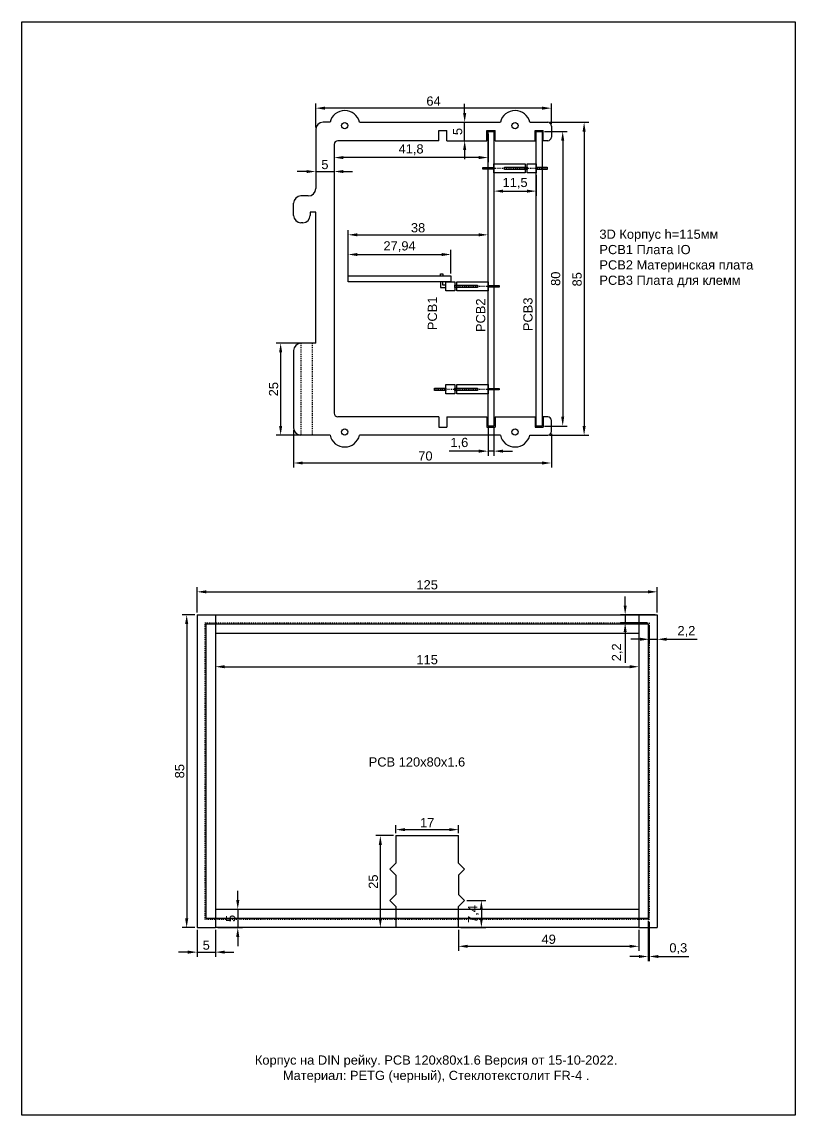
# Model space of a CAD drawing. Header units: millimetres. Extents: x 0 to 1250, y 0 to 297.
# Drawn here: x 0 to 210, y 0 to 297 of the extents above; entities that cross this region are included whole.
import ezdxf

# ---------------------------------------------------------------- set-up
doc = ezdxf.new("R2010")
doc.units = ezdxf.units.MM
doc.linetypes.add('HIDDEN', pattern=[0.5, 0.25, -0.25])
doc.styles.get("Standard").update_dxf_attribs({"font": 'arial.ttf'})
doc.dimstyles.new('ISO-25', dxfattribs={"dimtxt": 2.5, "dimasz": 2.5, "dimexe": 1.25, "dimexo": 0.625, "dimtad": 1, "dimtxsty": 'Standard', "dimcen": 2.5, "dimadec": 0, "dimazin": 0, "dimtfac": 1, "dimtmove": 0, "dimatfit": 3, "dimfxl": 1, "dimarcsym": 0})

# ---------------------------------------------------------------- blocks, each defined once
blk = doc.blocks.new('*D1')
at = {"color": 0, "lineweight": -2, "transparency": 16777216}
for p, q in [((88.6, 228.63), (88.6, 235.05)), ((116.54, 228.63), (116.54, 235.05)), ((91.1, 233.8), (114.04, 233.8))]:
    blk.add_line(p, q, dxfattribs=at)
at = {"color": 0, "transparency": 16777216}
for points in [[(91.1, 234.21), (91.1, 233.38), (88.6, 233.8)], [(114.04, 234.21), (114.04, 233.38), (116.54, 233.8)]]:
    blk.add_solid(points, dxfattribs=at)
at = {"layer": 'Defpoints', "color": 0, "transparency": 16777216}
for p in [(116.54, 233.8), (88.6, 228.01), (116.54, 228.01)]:
    blk.add_point(p, dxfattribs=at)
at = {"color": 0, "transparency": 16777216, "insert": (102.57, 235.92), "char_height": 2.5, "attachment_point": 5}
blk.add_mtext('27,94', dxfattribs=at)
blk = doc.blocks.new('*D2')
at = {"color": 0, "lineweight": -2, "transparency": 16777216}
for p, q in [((128.2, 255.33), (128.2, 249.77)), ((139.7, 255.33), (139.7, 249.77)), ((130.7, 251.02), (137.2, 251.02))]:
    blk.add_line(p, q, dxfattribs=at)
at = {"color": 0, "transparency": 16777216}
for points in [[(130.7, 251.43), (130.7, 250.6), (128.2, 251.02)], [(137.2, 251.43), (137.2, 250.6), (139.7, 251.02)]]:
    blk.add_solid(points, dxfattribs=at)
at = {"layer": 'Defpoints', "color": 0, "transparency": 16777216}
for p in [(128.2, 255.96), (139.7, 255.96), (139.7, 251.02)]:
    blk.add_point(p, dxfattribs=at)
at = {"color": 0, "transparency": 16777216, "insert": (133.95, 253.14), "char_height": 2.5, "attachment_point": 5}
blk.add_mtext('11,5', dxfattribs=at)
blk = doc.blocks.new('*D3')
at = {"color": 0, "lineweight": -2, "transparency": 16777216}
for p, q in [((143.42, 269.71), (153.94, 269.71)), ((152.69, 267.21), (152.69, 187.21)), ((143.42, 184.71), (153.94, 184.71))]:
    blk.add_line(p, q, dxfattribs=at)
at = {"color": 0, "transparency": 16777216}
for points in [[(152.28, 267.21), (153.11, 267.21), (152.69, 269.71)], [(152.28, 187.21), (153.11, 187.21), (152.69, 184.71)]]:
    blk.add_solid(points, dxfattribs=at)
at = {"layer": 'Defpoints', "color": 0, "transparency": 16777216}
for p in [(142.8, 269.71), (142.8, 184.71), (152.69, 184.71)]:
    blk.add_point(p, dxfattribs=at)
at = {"color": 0, "transparency": 16777216, "insert": (150.79, 227.07), "char_height": 2.5, "attachment_point": 5, "rotation": 90}
blk.add_mtext('85', dxfattribs=at)
blk = doc.blocks.new('*D4')
at = {"color": 0, "lineweight": -2, "transparency": 16777216}
for p, q in [((79.8, 268.33), (79.8, 274.8)), ((141.3, 273.55), (82.3, 273.55)), ((143.8, 269.33), (143.8, 274.8))]:
    blk.add_line(p, q, dxfattribs=at)
at = {"color": 0, "transparency": 16777216}
for points in [[(82.3, 273.97), (82.3, 273.14), (79.8, 273.55)], [(141.3, 273.97), (141.3, 273.14), (143.8, 273.55)]]:
    blk.add_solid(points, dxfattribs=at)
at = {"layer": 'Defpoints', "color": 0, "transparency": 16777216}
for p in [(79.8, 273.55), (79.8, 267.71), (143.8, 268.71)]:
    blk.add_point(p, dxfattribs=at)
at = {"color": 0, "transparency": 16777216, "insert": (111.8, 275.46), "char_height": 2.5, "attachment_point": 5}
blk.add_mtext('64', dxfattribs=at)
blk = doc.blocks.new('*D5')
at = {"color": 0, "lineweight": -2, "transparency": 16777216}
for p, q in [((73.8, 186.08), (73.8, 175.91)), ((143.8, 185.08), (143.8, 175.91)), ((141.3, 177.16), (76.3, 177.16))]:
    blk.add_line(p, q, dxfattribs=at)
at = {"color": 0, "transparency": 16777216}
for points in [[(76.3, 177.57), (76.3, 176.74), (73.8, 177.16)], [(141.3, 177.57), (141.3, 176.74), (143.8, 177.16)]]:
    blk.add_solid(points, dxfattribs=at)
at = {"layer": 'Defpoints', "color": 0, "transparency": 16777216}
for p in [(73.8, 186.71), (143.8, 185.71), (73.8, 177.16)]:
    blk.add_point(p, dxfattribs=at)
at = {"color": 0, "transparency": 16777216, "insert": (109.6, 179.06), "char_height": 2.5, "attachment_point": 5}
blk.add_mtext('70', dxfattribs=at)
blk = doc.blocks.new('*D6')
at = {"color": 0, "lineweight": -2, "transparency": 16777216}
for p, q in [((126.6, 266.58), (126.6, 258.88)), ((84.8, 263.08), (84.8, 258.88)), ((124.1, 260.13), (87.3, 260.13))]:
    blk.add_line(p, q, dxfattribs=at)
at = {"color": 0, "transparency": 16777216}
for points in [[(87.3, 260.55), (87.3, 259.72), (84.8, 260.13)], [(124.1, 260.55), (124.1, 259.72), (126.6, 260.13)]]:
    blk.add_solid(points, dxfattribs=at)
at = {"layer": 'Defpoints', "color": 0, "transparency": 16777216}
for p in [(126.6, 267.21), (84.8, 263.71), (84.8, 260.13)]:
    blk.add_point(p, dxfattribs=at)
at = {"color": 0, "transparency": 16777216, "insert": (105.7, 262.26), "char_height": 2.5, "attachment_point": 5}
blk.add_mtext('41,8', dxfattribs=at)
blk = doc.blocks.new('*D0')
at = {"color": 0, "lineweight": -2, "transparency": 16777216}
for p, q in [((79.8, 267.08), (79.8, 255.09)), ((84.8, 263.08), (84.8, 255.09)), ((77.3, 256.34), (74.8, 256.34)), ((79.8, 256.34), (84.8, 256.34)), ((87.3, 256.34), (89.8, 256.34))]:
    blk.add_line(p, q, dxfattribs=at)
at = {"color": 0, "transparency": 16777216}
for points in [[(77.3, 256.75), (77.3, 255.92), (79.8, 256.34)], [(87.3, 256.75), (87.3, 255.92), (84.8, 256.34)]]:
    blk.add_solid(points, dxfattribs=at)
at = {"layer": 'Defpoints', "color": 0, "transparency": 16777216}
for p in [(79.8, 267.71), (84.8, 263.71), (84.8, 256.34)]:
    blk.add_point(p, dxfattribs=at)
at = {"color": 0, "transparency": 16777216, "insert": (82.3, 258.23), "char_height": 2.5, "attachment_point": 5}
blk.add_mtext('5', dxfattribs=at)
blk = doc.blocks.new('*D7')
at = {"color": 0, "lineweight": -2, "transparency": 16777216}
for p, q in [((88.6, 227.03), (88.6, 240.4)), ((91.1, 239.15), (124.1, 239.15)), ((126.6, 227.03), (126.6, 240.4))]:
    blk.add_line(p, q, dxfattribs=at)
at = {"color": 0, "transparency": 16777216}
for points in [[(91.1, 239.56), (91.1, 238.73), (88.6, 239.15)], [(124.1, 239.56), (124.1, 238.73), (126.6, 239.15)]]:
    blk.add_solid(points, dxfattribs=at)
at = {"layer": 'Defpoints', "color": 0, "transparency": 16777216}
for p in [(126.6, 239.15), (88.6, 226.41), (126.6, 226.41)]:
    blk.add_point(p, dxfattribs=at)
at = {"color": 0, "transparency": 16777216, "insert": (107.6, 241.05), "char_height": 2.5, "attachment_point": 5}
blk.add_mtext('38', dxfattribs=at)
blk = doc.blocks.new('*D8')
at = {"color": 0, "lineweight": -2, "transparency": 16777216}
for p, q in [((126.6, 186.58), (126.6, 179.13)), ((128.2, 186.58), (128.2, 179.13)), ((124.1, 180.38), (116.03, 180.38)), ((128.2, 180.38), (126.6, 180.38)), ((130.7, 180.38), (133.2, 180.38))]:
    blk.add_line(p, q, dxfattribs=at)
at = {"color": 0, "transparency": 16777216}
for points in [[(124.1, 180.8), (124.1, 179.96), (126.6, 180.38)], [(130.7, 180.8), (130.7, 179.96), (128.2, 180.38)]]:
    blk.add_solid(points, dxfattribs=at)
at = {"layer": 'Defpoints', "color": 0, "transparency": 16777216}
for p in [(126.6, 187.21), (128.2, 187.21), (128.2, 180.38)]:
    blk.add_point(p, dxfattribs=at)
at = {"color": 0, "transparency": 16777216, "insert": (118.81, 182.51), "char_height": 2.5, "attachment_point": 5}
blk.add_mtext('1,6', dxfattribs=at)
blk = doc.blocks.new('*D9')
at = {"color": 0, "lineweight": -2, "transparency": 16777216}
for p, q in [((141.92, 267.21), (148.13, 267.21)), ((146.88, 264.71), (146.88, 189.71)), ((141.92, 187.21), (148.13, 187.21))]:
    blk.add_line(p, q, dxfattribs=at)
at = {"color": 0, "transparency": 16777216}
for points in [[(146.46, 264.71), (147.29, 264.71), (146.88, 267.21)], [(146.46, 189.71), (147.29, 189.71), (146.88, 187.21)]]:
    blk.add_solid(points, dxfattribs=at)
at = {"layer": 'Defpoints', "color": 0, "transparency": 16777216}
for p in [(141.3, 267.21), (141.3, 187.21), (146.88, 187.21)]:
    blk.add_point(p, dxfattribs=at)
at = {"color": 0, "transparency": 16777216, "insert": (144.97, 227.21), "char_height": 2.5, "attachment_point": 5, "rotation": 90}
blk.add_mtext('80', dxfattribs=at)
blk = doc.blocks.new('*D11')
at = {"color": 0, "lineweight": -2, "transparency": 16777216}
for p, q in [((47.57, 136.56), (47.57, 143.41)), ((172.57, 136.56), (172.57, 143.41)), ((50.07, 142.16), (170.07, 142.16))]:
    blk.add_line(p, q, dxfattribs=at)
at = {"color": 0, "transparency": 16777216}
for points in [[(50.07, 142.58), (50.07, 141.75), (47.57, 142.16)], [(170.07, 142.58), (170.07, 141.75), (172.57, 142.16)]]:
    blk.add_solid(points, dxfattribs=at)
at = {"layer": 'Defpoints', "color": 0, "transparency": 16777216}
for p in [(172.57, 142.16), (47.57, 135.93), (172.57, 135.93)]:
    blk.add_point(p, dxfattribs=at)
at = {"color": 0, "transparency": 16777216, "insert": (110.07, 144.06), "char_height": 2.5, "attachment_point": 5}
blk.add_mtext('125', dxfattribs=at)
blk = doc.blocks.new('*D12')
at = {"color": 0, "lineweight": -2, "transparency": 16777216}
for p, q in [((46.95, 135.93), (43.51, 135.93)), ((44.76, 133.43), (44.76, 53.43)), ((46.95, 50.93), (43.51, 50.93))]:
    blk.add_line(p, q, dxfattribs=at)
at = {"color": 0, "transparency": 16777216}
for points in [[(44.34, 133.43), (45.18, 133.43), (44.76, 135.93)], [(44.34, 53.43), (45.18, 53.43), (44.76, 50.93)]]:
    blk.add_solid(points, dxfattribs=at)
at = {"layer": 'Defpoints', "color": 0, "transparency": 16777216}
for p in [(47.57, 135.93), (44.76, 50.93), (47.57, 50.93)]:
    blk.add_point(p, dxfattribs=at)
at = {"color": 0, "transparency": 16777216, "insert": (42.86, 93.43), "char_height": 2.5, "attachment_point": 5, "rotation": 90}
blk.add_mtext('85', dxfattribs=at)
blk = doc.blocks.new('*D13')
at = {"color": 0, "lineweight": -2, "transparency": 16777216}
for p, q in [((170.07, 52.81), (170.07, 41.85)), ((170.37, 52.51), (170.37, 41.85)), ((167.57, 43.1), (165.07, 43.1)), ((170.07, 43.1), (170.37, 43.1)), ((172.87, 43.1), (181.17, 43.1))]:
    blk.add_line(p, q, dxfattribs=at)
at = {"color": 0, "transparency": 16777216}
for points in [[(167.57, 43.51), (167.57, 42.68), (170.07, 43.1)], [(172.87, 43.51), (172.87, 42.68), (170.37, 43.1)]]:
    blk.add_solid(points, dxfattribs=at)
at = {"layer": 'Defpoints', "color": 0, "transparency": 16777216}
for p in [(170.07, 53.43), (170.37, 53.13), (170.37, 43.1)]:
    blk.add_point(p, dxfattribs=at)
at = {"color": 0, "transparency": 16777216, "insert": (178.27, 45.22), "char_height": 2.5, "attachment_point": 5}
blk.add_mtext('0,3', dxfattribs=at)
blk = doc.blocks.new('*D14')
at = {"color": 0, "lineweight": -2, "transparency": 16777216}
for p, q in [((47.57, 50.31), (47.57, 43.03)), ((52.57, 50.31), (52.57, 43.03)), ((45.07, 44.28), (42.57, 44.28)), ((47.57, 44.28), (52.57, 44.28)), ((55.07, 44.28), (57.57, 44.28))]:
    blk.add_line(p, q, dxfattribs=at)
at = {"color": 0, "transparency": 16777216}
for points in [[(45.07, 44.7), (45.07, 43.86), (47.57, 44.28)], [(55.07, 44.7), (55.07, 43.86), (52.57, 44.28)]]:
    blk.add_solid(points, dxfattribs=at)
at = {"layer": 'Defpoints', "color": 0, "transparency": 16777216}
for p in [(47.57, 50.93), (52.57, 50.93), (52.57, 44.28)]:
    blk.add_point(p, dxfattribs=at)
at = {"color": 0, "transparency": 16777216, "insert": (50.07, 46.17), "char_height": 2.5, "attachment_point": 5}
blk.add_mtext('5', dxfattribs=at)
blk = doc.blocks.new('*D15')
at = {"color": 0, "lineweight": -2, "transparency": 16777216}
for p, q in [((58.63, 58.43), (58.63, 60.93)), ((53.2, 55.93), (59.88, 55.93)), ((58.63, 55.93), (58.63, 50.93)), ((53.2, 50.93), (59.88, 50.93)), ((58.63, 48.43), (58.63, 45.93))]:
    blk.add_line(p, q, dxfattribs=at)
at = {"color": 0, "transparency": 16777216}
for points in [[(58.21, 58.43), (59.05, 58.43), (58.63, 55.93)], [(58.21, 48.43), (59.05, 48.43), (58.63, 50.93)]]:
    blk.add_solid(points, dxfattribs=at)
at = {"layer": 'Defpoints', "color": 0, "transparency": 16777216}
for p in [(52.57, 55.93), (52.57, 50.93), (58.63, 50.93)]:
    blk.add_point(p, dxfattribs=at)
at = {"color": 0, "transparency": 16777216, "insert": (56.73, 53.43), "char_height": 2.5, "attachment_point": 5, "rotation": 90}
blk.add_mtext('5', dxfattribs=at)
blk = doc.blocks.new('*D16')
at = {"color": 0, "lineweight": -2, "transparency": 16777216}
for p, q in [((172.57, 135.31), (172.57, 128.02)), ((170.37, 133.11), (170.37, 128.02)), ((167.87, 129.27), (165.37, 129.27)), ((170.37, 129.27), (172.57, 129.27)), ((175.07, 129.27), (183.39, 129.27))]:
    blk.add_line(p, q, dxfattribs=at)
at = {"color": 0, "transparency": 16777216}
for points in [[(167.87, 129.69), (167.87, 128.86), (170.37, 129.27)], [(175.07, 129.69), (175.07, 128.86), (172.57, 129.27)]]:
    blk.add_solid(points, dxfattribs=at)
at = {"layer": 'Defpoints', "color": 0, "transparency": 16777216}
for p in [(170.37, 133.73), (172.57, 135.93), (172.57, 129.27)]:
    blk.add_point(p, dxfattribs=at)
at = {"color": 0, "transparency": 16777216, "insert": (180.48, 131.4), "char_height": 2.5, "attachment_point": 5}
blk.add_mtext('2,2', dxfattribs=at)
blk = doc.blocks.new('*D10')
at = {"color": 0, "lineweight": -2, "transparency": 16777216}
for p, q in [((163.84, 138.43), (163.84, 140.93)), ((171.95, 135.93), (162.59, 135.93)), ((169.75, 133.73), (162.59, 133.73)), ((163.84, 135.93), (163.84, 133.73)), ((163.84, 131.23), (163.84, 122.83))]:
    blk.add_line(p, q, dxfattribs=at)
at = {"color": 0, "transparency": 16777216}
for points in [[(163.43, 138.43), (164.26, 138.43), (163.84, 135.93)], [(163.43, 131.23), (164.26, 131.23), (163.84, 133.73)]]:
    blk.add_solid(points, dxfattribs=at)
at = {"layer": 'Defpoints', "color": 0, "transparency": 16777216}
for p in [(163.84, 135.93), (170.37, 133.73), (172.57, 135.93)]:
    blk.add_point(p, dxfattribs=at)
at = {"color": 0, "transparency": 16777216, "insert": (161.72, 125.73), "char_height": 2.5, "attachment_point": 5, "rotation": 90}
blk.add_mtext('2,2', dxfattribs=at)
blk = doc.blocks.new('*D17')
at = {"color": 0, "lineweight": -2, "transparency": 16777216}
for p, q in [((52.57, 130.31), (52.57, 120.57)), ((167.57, 130.31), (167.57, 120.57)), ((55.07, 121.82), (165.07, 121.82))]:
    blk.add_line(p, q, dxfattribs=at)
at = {"color": 0, "transparency": 16777216}
for points in [[(55.07, 122.24), (55.07, 121.4), (52.57, 121.82)], [(165.07, 122.24), (165.07, 121.4), (167.57, 121.82)]]:
    blk.add_solid(points, dxfattribs=at)
at = {"layer": 'Defpoints', "color": 0, "transparency": 16777216}
for p in [(52.57, 130.93), (167.57, 130.93), (167.57, 121.82)]:
    blk.add_point(p, dxfattribs=at)
at = {"color": 0, "transparency": 16777216, "insert": (110.07, 123.72), "char_height": 2.5, "attachment_point": 5}
blk.add_mtext('115', dxfattribs=at)
blk = doc.blocks.new('*D18')
at = {"color": 0, "lineweight": -2, "transparency": 16777216}
for p, q in [((118.57, 50.31), (118.57, 44.62)), ((167.57, 50.31), (167.57, 44.62)), ((121.07, 45.87), (165.07, 45.87))]:
    blk.add_line(p, q, dxfattribs=at)
at = {"color": 0, "transparency": 16777216}
for points in [[(121.07, 46.28), (121.07, 45.45), (118.57, 45.87)], [(165.07, 46.28), (165.07, 45.45), (167.57, 45.87)]]:
    blk.add_solid(points, dxfattribs=at)
at = {"layer": 'Defpoints', "color": 0, "transparency": 16777216}
for p in [(118.57, 50.93), (167.57, 50.93), (167.57, 45.87)]:
    blk.add_point(p, dxfattribs=at)
at = {"color": 0, "transparency": 16777216, "insert": (143.07, 47.77), "char_height": 2.5, "attachment_point": 5}
blk.add_mtext('49', dxfattribs=at)
blk = doc.blocks.new('*D19')
at = {"color": 0, "lineweight": -2, "transparency": 16777216}
for p, q in [((120.82, 58.33), (126.04, 58.33)), ((124.79, 55.83), (124.79, 53.43)), ((119.2, 50.93), (126.04, 50.93))]:
    blk.add_line(p, q, dxfattribs=at)
at = {"color": 0, "transparency": 16777216}
for points in [[(124.37, 55.83), (125.2, 55.83), (124.79, 58.33)], [(124.37, 53.43), (125.2, 53.43), (124.79, 50.93)]]:
    blk.add_solid(points, dxfattribs=at)
at = {"layer": 'Defpoints', "color": 0, "transparency": 16777216}
for p in [(120.19, 58.33), (118.57, 50.93), (124.79, 50.93)]:
    blk.add_point(p, dxfattribs=at)
at = {"color": 0, "transparency": 16777216, "insert": (122.66, 54.63), "char_height": 2.5, "attachment_point": 5, "rotation": 90}
blk.add_mtext('7,4', dxfattribs=at)
blk = doc.blocks.new('*D20')
at = {"color": 0, "lineweight": -2, "transparency": 16777216}
for p, q in [((100.95, 75.93), (96.1, 75.93)), ((97.35, 73.43), (97.35, 53.43)), ((100.95, 50.93), (96.1, 50.93))]:
    blk.add_line(p, q, dxfattribs=at)
at = {"color": 0, "transparency": 16777216}
for points in [[(96.94, 73.43), (97.77, 73.43), (97.35, 75.93)], [(96.94, 53.43), (97.77, 53.43), (97.35, 50.93)]]:
    blk.add_solid(points, dxfattribs=at)
at = {"layer": 'Defpoints', "color": 0, "transparency": 16777216}
for p in [(101.57, 75.93), (97.35, 50.93), (101.57, 50.93)]:
    blk.add_point(p, dxfattribs=at)
at = {"color": 0, "transparency": 16777216, "insert": (95.45, 63.43), "char_height": 2.5, "attachment_point": 5, "rotation": 90}
blk.add_mtext('25', dxfattribs=at)
blk = doc.blocks.new('*D21')
at = {"color": 0, "lineweight": -2, "transparency": 16777216}
for p, q in [((101.57, 76.56), (101.57, 78.81)), ((104.07, 77.56), (116.07, 77.56)), ((118.57, 76.56), (118.57, 78.81))]:
    blk.add_line(p, q, dxfattribs=at)
at = {"color": 0, "transparency": 16777216}
for points in [[(104.07, 77.97), (104.07, 77.14), (101.57, 77.56)], [(116.07, 77.97), (116.07, 77.14), (118.57, 77.56)]]:
    blk.add_solid(points, dxfattribs=at)
at = {"layer": 'Defpoints', "color": 0, "transparency": 16777216}
for p in [(118.57, 77.56), (101.57, 75.93), (118.57, 75.93)]:
    blk.add_point(p, dxfattribs=at)
at = {"color": 0, "transparency": 16777216, "insert": (110.07, 79.44), "char_height": 2.5, "attachment_point": 5}
blk.add_mtext('17', dxfattribs=at)
blk = doc.blocks.new('*D22')
at = {"color": 0, "lineweight": -2, "transparency": 16777216}
for p, q in [((120.25, 272.21), (120.25, 274.71)), ((92.31, 269.71), (121.5, 269.71)), ((120.25, 264.71), (120.25, 269.71)), ((116.02, 264.71), (121.5, 264.71)), ((120.25, 262.21), (120.25, 259.71))]:
    blk.add_line(p, q, dxfattribs=at)
at = {"color": 0, "transparency": 16777216}
for points in [[(119.83, 272.21), (120.67, 272.21), (120.25, 269.71)], [(119.83, 262.21), (120.67, 262.21), (120.25, 264.71)]]:
    blk.add_solid(points, dxfattribs=at)
at = {"layer": 'Defpoints', "color": 0, "transparency": 16777216}
for p in [(91.68, 269.71), (120.25, 269.71), (115.4, 264.71)]:
    blk.add_point(p, dxfattribs=at)
at = {"color": 0, "transparency": 16777216, "insert": (118.35, 267.21), "char_height": 2.5, "attachment_point": 5, "rotation": 90}
blk.add_mtext('5', dxfattribs=at)
blk = doc.blocks.new('*D23')
at = {"color": 0, "lineweight": -2, "transparency": 16777216}
for p, q in [((79.17, 209.71), (69.02, 209.71)), ((70.27, 207.21), (70.27, 187.21)), ((78.17, 184.71), (69.02, 184.71))]:
    blk.add_line(p, q, dxfattribs=at)
at = {"color": 0, "transparency": 16777216}
for points in [[(69.86, 207.21), (70.69, 207.21), (70.27, 209.71)], [(69.86, 187.21), (70.69, 187.21), (70.27, 184.71)]]:
    blk.add_solid(points, dxfattribs=at)
at = {"layer": 'Defpoints', "color": 0, "transparency": 16777216}
for p in [(79.8, 209.71), (70.27, 184.71), (78.8, 184.71)]:
    blk.add_point(p, dxfattribs=at)
at = {"color": 0, "transparency": 16777216, "insert": (68.37, 197.21), "char_height": 2.5, "attachment_point": 5, "rotation": 90}
blk.add_mtext('25', dxfattribs=at)

msp = doc.modelspace()

# ---------------------------------------------------------------- linework, layer by layer
for p, q in [((79.796, 267.708), (79.796, 251.708)), ((83.684, 269.708), (81.796, 269.708)), ((91.684, 269.708), (129.946, 269.708)), ((113.196, 264.708), (113.196, 267.508)), ((113.196, 267.508), (115.396, 267.508)), ((115.396, 264.708), (115.396, 267.508)), ((126.296, 264.708), (126.296, 267.508)), ((126.296, 267.508), (128.496, 267.508)), ((128.496, 264.708), (128.496, 267.508)), ((137.946, 269.708), (142.796, 269.708)), ((139.396, 264.708), (139.396, 267.508)), ((139.396, 267.508), (141.596, 267.508)), ((141.596, 264.708), (141.596, 267.508)), ((143.796, 268.708), (143.796, 265.708)), ((113.196, 264.708), (85.796, 264.708)), ((115.396, 264.708), (126.296, 264.708)), ((128.496, 264.708), (139.396, 264.708)), ((142.796, 264.708), (141.596, 264.708)), ((84.796, 263.708), (84.796, 190.708)), ((139.696, 257.208), (139.396, 257.208)), ((79.796, 209.708), (79.796, 245.308)), ((113.676, 228.008), (113.676, 228.592)), ((113.676, 228.592), (114.316, 228.592)), ((113.676, 226.408), (113.676, 224.838)), ((114.316, 228.592), (114.316, 228.008)), ((114.316, 225.478), (114.316, 226.408)), ((113.676, 224.838), (115.096, 224.838)), ((115.096, 225.478), (114.316, 225.478)), ((113.196, 189.708), (85.796, 189.708)), ((113.196, 189.708), (113.196, 186.908)), ((115.396, 189.708), (115.396, 186.908)), ((115.396, 189.708), (126.296, 189.708)), ((126.296, 189.708), (126.296, 186.908)), ((128.496, 189.708), (128.496, 186.908)), ((128.496, 189.708), (139.396, 189.708)), ((139.396, 189.708), (139.396, 186.908)), ((142.796, 189.708), (141.596, 189.708)), ((141.596, 189.708), (141.596, 186.908)), ((143.796, 185.708), (143.796, 188.708)), ((83.684, 184.708), (79.796, 184.708)), ((129.946, 184.708), (91.684, 184.708)), ((113.196, 186.908), (115.396, 186.908)), ((126.296, 186.908), (128.496, 186.908)), ((137.946, 184.708), (142.796, 184.708)), ((139.396, 186.908), (141.596, 186.908)), ((47.571, 135.935), (47.571, 50.935)), ((47.571, 135.935), (52.571, 135.935)), ((52.571, 135.935), (167.571, 135.935)), ((52.571, 135.935), (52.571, 50.935)), ((167.571, 135.935), (167.571, 50.935)), ((167.571, 135.935), (172.571, 135.935)), ((172.571, 135.935), (172.571, 50.935)), ((52.571, 130.935), (167.571, 130.935)), ((101.571, 75.935), (101.571, 68.459)), ((101.571, 75.935), (118.571, 75.935)), ((118.571, 68.459), (118.571, 75.935)), ((101.571, 68.459), (99.946, 66.835)), ((120.195, 66.835), (118.571, 68.459)), ((99.946, 66.835), (101.571, 65.21)), ((118.571, 65.21), (120.195, 66.835)), ((101.571, 65.21), (101.571, 59.959)), ((118.571, 65.21), (118.571, 59.959)), ((101.571, 59.959), (99.946, 58.335)), ((118.571, 59.959), (120.195, 58.335)), ((99.946, 58.335), (101.571, 56.71)), ((101.571, 56.71), (101.571, 50.935)), ((118.571, 56.71), (120.195, 58.335)), ((118.571, 50.935), (118.571, 56.71)), ((52.571, 55.935), (167.571, 55.935)), ((47.571, 50.935), (52.571, 50.935)), ((167.571, 50.935), (52.571, 50.935)), ((118.571, 50.935), (101.571, 50.935)), ((167.571, 50.935), (172.571, 50.935))]:
    msp.add_line(p, q)
at = {"linetype": 'HIDDEN'}
for p, q in [((136.696, 257.208), (125.196, 257.208)), ((142.696, 257.208), (131.096, 257.208)), ((118.096, 225.158), (129.596, 225.158)), ((75.796, 209.708), (75.796, 184.708)), ((78.796, 209.708), (78.796, 184.708)), ((112.096, 197.208), (123.696, 197.208)), ((118.096, 197.208), (129.596, 197.208))]:
    msp.add_line(p, q, dxfattribs=at)
at = {"linetype": 'Continuous'}
for p, q in [((77.796, 249.708), (75.796, 249.708)), ((73.796, 244.408), (73.796, 247.708)), ((79.796, 245.308), (78.296, 245.308)), ((78.296, 245.308), (78.296, 244.408)), ((76.296, 242.408), (75.796, 242.408)), ((79.796, 209.708), (75.796, 209.708)), ((73.796, 207.708), (73.796, 186.708)), ((79.796, 184.708), (75.796, 184.708))]:
    msp.add_line(p, q, dxfattribs=at)
for points in [[(126.596, 267.208), (128.196, 267.208), (128.196, 187.208), (126.596, 187.208)], [(139.696, 267.208), (141.296, 267.208), (141.296, 187.208), (139.696, 187.208)], [(136.696, 258.458), (136.696, 255.958), (128.196, 255.958), (128.196, 258.458)], [(139.696, 258.458), (139.696, 255.958), (137.196, 255.958), (137.196, 258.458)], [(128.196, 257.408), (128.196, 257.008), (125.196, 257.008), (125.196, 257.408)], [(137.196, 257.528), (137.196, 256.888), (131.096, 256.888), (131.096, 257.528)], [(142.696, 257.528), (142.696, 256.888), (139.696, 256.888), (139.696, 257.528)], [(88.596, 228.008), (116.536, 228.008), (116.536, 226.408), (88.596, 226.408)], [(115.096, 223.908), (115.096, 226.408), (117.596, 226.408), (117.596, 223.908)], [(118.096, 223.908), (118.096, 226.408), (126.596, 226.408), (126.596, 223.908)], [(117.596, 224.838), (117.596, 225.478), (123.696, 225.478), (123.696, 224.838)], [(126.596, 224.958), (126.596, 225.358), (129.596, 225.358), (129.596, 224.958)], [(112.096, 196.888), (112.096, 197.528), (115.096, 197.528), (115.096, 196.888)], [(115.096, 195.958), (115.096, 198.458), (117.596, 198.458), (117.596, 195.958)], [(117.596, 196.888), (117.596, 197.528), (123.696, 197.528), (123.696, 196.888)], [(118.096, 195.958), (118.096, 198.458), (126.596, 198.458), (126.596, 195.958)], [(126.596, 197.008), (126.596, 197.408), (129.596, 197.408), (129.596, 197.008)], [(50.071, 133.435), (170.071, 133.435), (170.071, 53.435), (50.071, 53.435)]]:
    msp.add_lwpolyline(points, close=True)
at = {"linetype": 'HIDDEN'}
msp.add_lwpolyline([(170.371, 53.135), (49.771, 53.135), (49.771, 133.735), (170.371, 133.735)], close=True, dxfattribs=at)
for centre in [(87.684, 268.808), (133.946, 268.808), (87.684, 185.608), (133.946, 185.608)]:
    msp.add_circle(centre, 0.85)
for centre, radius, start, end in [((87.684, 268.808), 4.1, 12.68038, 167.31962), ((133.946, 268.808), 4.1, 12.68038, 167.31962), ((142.796, 268.708), 1, 0, 90), ((85.796, 263.708), 1, 90, 180), ((142.796, 265.708), 1, 270, 0), ((85.796, 190.708), 1, 180, 270), ((142.796, 188.708), 1, 0, 90), ((87.684, 185.608), 4.1, 192.68038, 347.31962), ((133.946, 185.608), 4.1, 192.68038, 347.31962), ((142.796, 185.708), 1, 270, 0)]:
    msp.add_arc(centre, radius, start, end)
at = {"linetype": 'Continuous'}
for centre, start, end in [((81.796, 267.708), 90, 180), ((75.796, 247.708), 90, 180), ((77.796, 251.708), 270, 0), ((75.796, 244.408), 180, 270), ((76.296, 244.408), 270, 0), ((75.796, 207.708), 90, 180), ((75.796, 186.708), 180, 270)]:
    msp.add_arc(centre, 2, start, end, dxfattribs=at)
at = {"layer": 'Defpoints', "linetype": 'Continuous'}
msp.add_lwpolyline([(0, 297), (210, 297), (210, 0), (0, 0)], close=True, dxfattribs=at)

# ---------------------------------------------------------------- texts
at = {"char_height": 2.5, "attachment_point": 1}
for s, width, heights, insert in [('3D Корпус h=115мм\\PPCB1 Плата IO\\PPCB2 Материнская плата\\PPCB3 Плата для клемм', 44.90062, [16.83], (156.842, 240.564)), ('PCB 120x80x1.6', 27.83714, [0], (94.188, 97.197))]:
    msp.add_mtext_dynamic_manual_height_columns(s, width=width, gutter_width=12.5, heights=heights, dxfattribs=dict(at, insert=insert))
at = {"char_height": 2.5, "attachment_point": 1, "rotation": 90}
for s, insert in [('PCB1', (110.236, 213.249)), ('PCB2', (123.342, 212.728)), ('PCB3', (136.178, 212.99))]:
    msp.add_mtext_dynamic_manual_height_columns(s, width=9.93129, gutter_width=12.5, heights=[0], dxfattribs=dict(at, insert=insert))
at = {"linetype": 'Continuous', "insert": (112.5, 12.5), "char_height": 2.5, "attachment_point": 5}
msp.add_mtext_dynamic_manual_height_columns('Корпус на DIN рейку. PCB 120x80x1.6 Версия от 15-10-2022.\\PМатериал: PETG (черный), Стеклотекстолит FR-4 .', width=185, gutter_width=5, heights=[0], dxfattribs=at)

# ---------------------------------------------------------------- dimensions: what is measured, and where the dimension line sits
for base, p1, p2, picture, middle in [((79.796, 273.554), (143.796, 268.708), (79.796, 267.708), '*D4', (111.796, 275.455)), ((84.796, 256.337), (79.796, 267.708), (84.796, 263.708), '*D0', (82.296, 258.234)), ((84.796, 260.132), (126.596, 267.208), (84.796, 263.708), '*D6', (105.696, 262.26)), ((139.696, 251.015), (128.196, 255.958), (139.696, 255.958), '*D2', (133.946, 253.143)), ((126.596, 239.148), (88.596, 226.408), (126.596, 226.408), '*D7', (107.596, 241.05)), ((116.536, 233.797), (88.596, 228.008), (116.536, 228.008), '*D1', (102.566, 235.925)), ((172.571, 142.164), (47.571, 135.935), (172.571, 135.935), '*D11', (110.071, 144.065)), ((167.571, 121.82), (52.571, 130.935), (167.571, 130.935), '*D17', (110.071, 123.721)), ((118.571, 77.557), (101.571, 75.935), (118.571, 75.935), '*D21', (110.071, 79.437)), ((52.571, 44.278), (47.571, 50.935), (52.571, 50.935), '*D14', (50.071, 46.175)), ((167.571, 45.867), (118.571, 50.935), (167.571, 50.935), '*D18', (143.071, 47.769))]:
    dim = msp.add_linear_dim(base=base, p1=p1, p2=p2, dimstyle='ISO-25')
    dim.commit()
    dim.dimension.update_dxf_attribs({"geometry": picture, "text_midpoint": middle})
for base, p1, p2, picture, middle in [((120.25, 269.708), (115.396, 264.708), (91.684, 269.708), '*D22', (118.354, 267.208)), ((146.876, 187.208), (141.296, 267.208), (141.296, 187.208), '*D9', (144.974, 227.208)), ((70.274, 184.708), (79.796, 209.708), (78.796, 184.708), '*D23', (68.373, 197.208)), ((44.762, 50.935), (47.571, 135.935), (47.571, 50.935), '*D12', (42.86, 93.435)), ((97.354, 50.935), (101.571, 75.935), (101.571, 50.935), '*D20', (95.453, 63.435)), ((58.631, 50.935), (52.571, 55.935), (52.571, 50.935), '*D15', (56.735, 53.435))]:
    dim = msp.add_linear_dim(base=base, p1=p1, p2=p2, angle=90, dimstyle='ISO-25')
    dim.commit()
    dim.dimension.update_dxf_attribs({"geometry": picture, "text_midpoint": middle})
for base, p1, p2, picture, middle in [((152.692, 184.708), (142.796, 269.708), (142.796, 184.708), '*D3', (152.692, 227.069)), ((163.845, 135.935), (170.371, 133.735), (172.571, 135.935), '*D10', (163.845, 125.735)), ((124.786, 50.935), (120.195, 58.335), (118.571, 50.935), '*D19', (124.786, 54.635))]:
    dim = msp.add_linear_dim(base=base, p1=p1, p2=p2, angle=90, dimstyle='ISO-25')
    dim.commit()
    dim.dimension.update_dxf_attribs({"geometry": picture, "text_midpoint": middle, "dimtype": 160})
for base, p1, p2, picture, middle in [((128.196, 180.379), (126.596, 187.208), (128.196, 187.208), '*D8', (118.814, 180.379)), ((73.796, 177.157), (143.796, 185.708), (73.796, 186.708), '*D5', (109.601, 177.157)), ((172.571, 129.274), (170.371, 133.735), (172.571, 135.935), '*D16', (180.48, 129.274)), ((170.371, 43.096), (170.071, 53.435), (170.371, 53.135), '*D13', (178.271, 43.096))]:
    dim = msp.add_linear_dim(base=base, p1=p1, p2=p2, dimstyle='ISO-25')
    dim.commit()
    dim.dimension.update_dxf_attribs({"geometry": picture, "text_midpoint": middle, "dimtype": 160})

doc.saveas('drawing.dxf')
